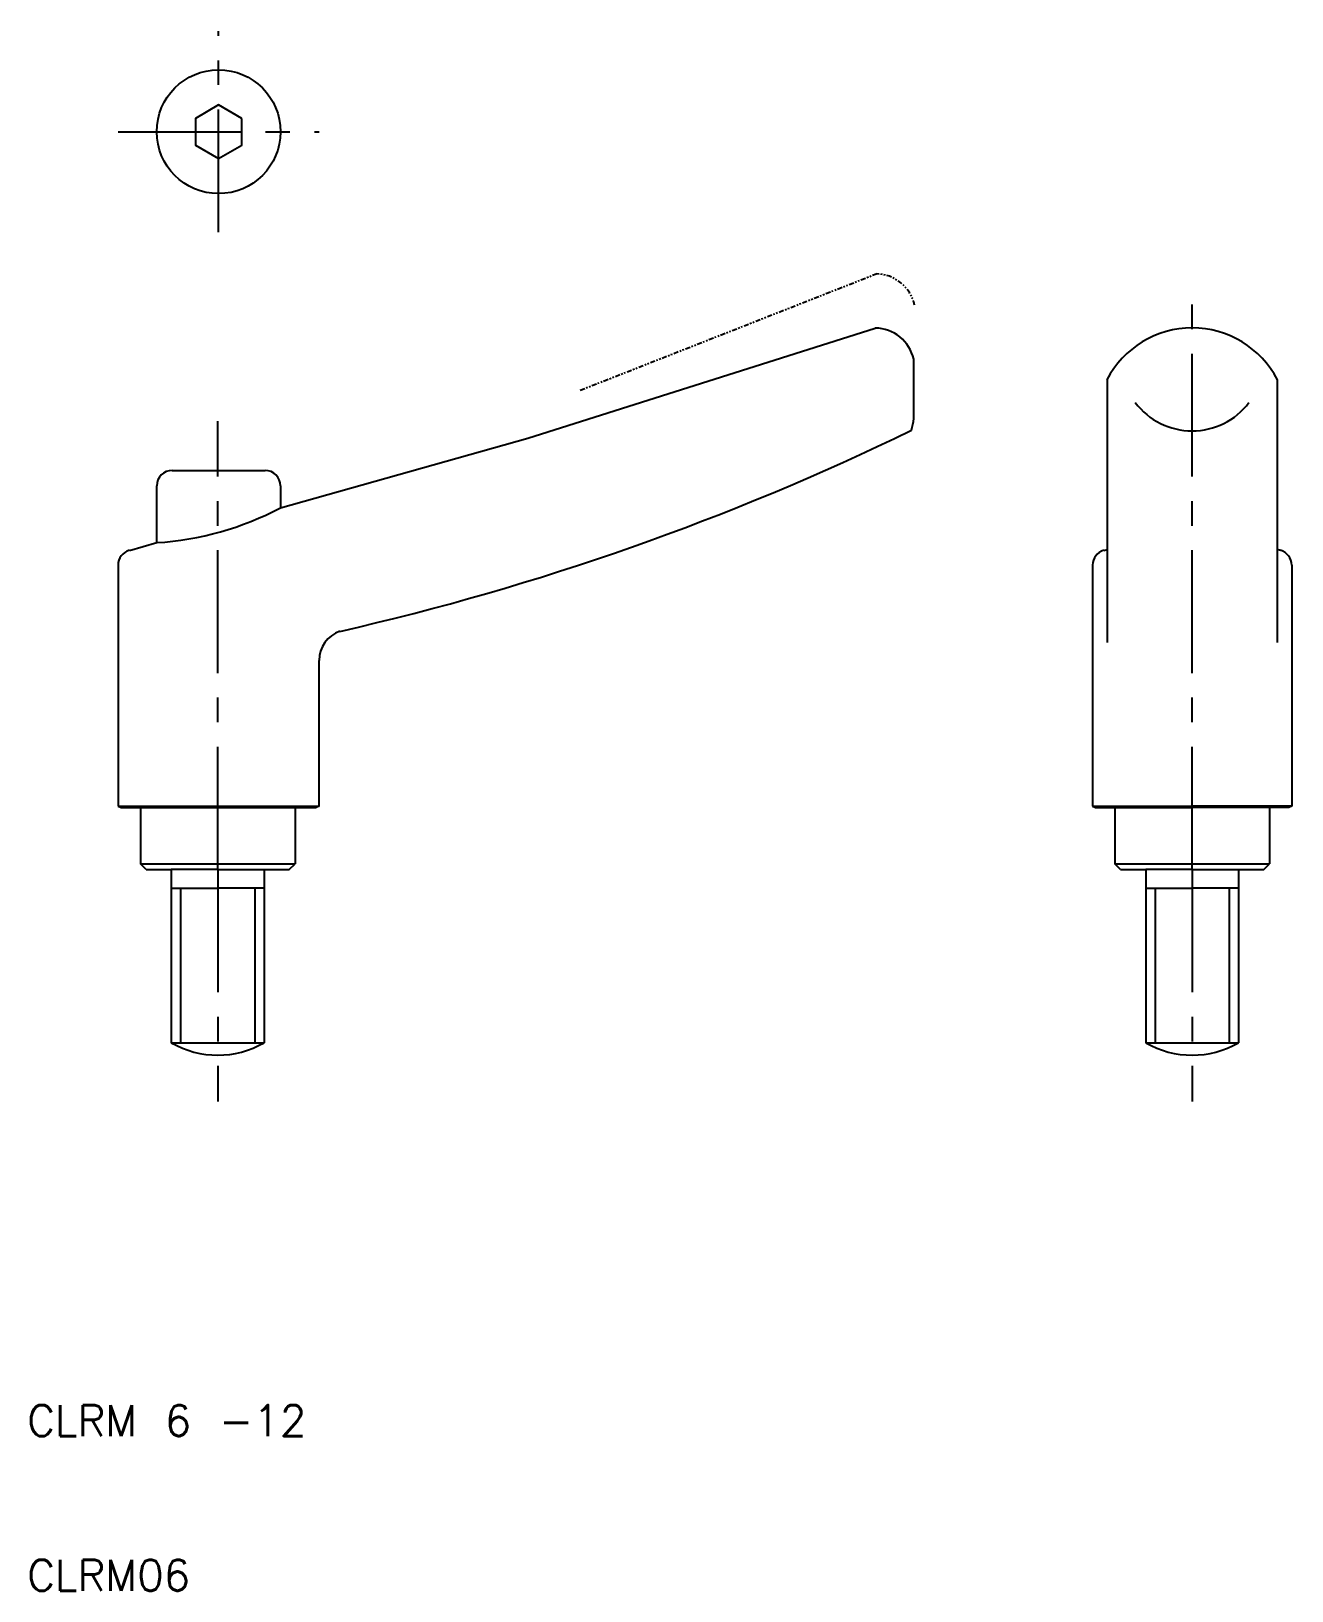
# Model space of a CAD drawing. Extents: x 38 to 119, y 3 to 104.
import ezdxf

# ---------------------------------------------------------------- set-up
doc = ezdxf.new("R2010")
doc.units = 0
doc.header["$LTSCALE"] = 0.25
doc.linetypes.add('CENTER', pattern=[50.8, 31.75, -6.35, 6.35, -6.35])
doc.linetypes.add('PHANTOM', pattern=[2.5, 1.25, -0.25, 0.25, -0.25, 0.25, -0.25])
doc.layers.get('0').update_dxf_attribs({"linetype": 'CONTINUOUS'})
doc.layers.add('CENTER', color=1, linetype='CENTER')
doc.styles.get("Standard").update_dxf_attribs({"font": 'TXT.shx'})

msp = doc.modelspace()

# ---------------------------------------------------------------- linework, layer by layer
at = {"color": 3, "linetype": 'PHANTOM'}
msp.add_line((73.44, 80.98), (92.57, 88.5), dxfattribs=at)
at = {"color": 7, "linetype": 'CONTINUOUS'}
for p, q in [((70.06, 77.89), (92.51, 85)), ((95, 79.14), (95, 82.99)), ((107.5, 81.65), (107.5, 70.69)), ((118.5, 81.65), (118.5, 70.69)), ((54.06, 73.38), (70.06, 77.89)), ((47.06, 75.8), (53.06, 75.8)), ((46.06, 71.13), (46.06, 74.8)), ((54.06, 74.8), (54.06, 73.38)), ((44.29, 70.63), (46.06, 71.13)), ((107.29, 70.63), (107.5, 70.69)), ((107.5, 70.69), (107.5, 64.67)), ((118.5, 70.69), (118.5, 64.67)), ((118.71, 70.63), (118.5, 70.69)), ((43.56, 69.67), (43.56, 54.09)), ((106.56, 69.67), (106.56, 54.09)), ((119.44, 69.67), (119.44, 54.09)), ((56.56, 54.09), (56.56, 63.51)), ((43.56, 54.09), (56.56, 54.09)), ((43.56, 54.09), (43.76, 54)), ((43.76, 54), (45, 54)), ((45, 54), (55, 54)), ((45, 54), (45, 50.37)), ((55, 54), (55, 50.37)), ((55, 54), (56.36, 54)), ((56.56, 54.09), (56.36, 54)), ((106.56, 54.09), (113, 54.09)), ((106.56, 54.09), (106.76, 54)), ((106.76, 54), (108, 54)), ((108, 54), (113, 54)), ((108, 54), (108, 50.37)), ((119.44, 54.09), (113, 54.09)), ((118, 54), (113, 54)), ((119.24, 54), (118, 54)), ((118, 54), (118, 50.37)), ((119.44, 54.09), (119.24, 54)), ((45, 50.37), (55, 50.37)), ((45.37, 50), (45, 50.37)), ((45.37, 50), (47, 50)), ((47, 50), (47, 38.8)), ((50, 50), (47, 50)), ((50, 50), (53, 50)), ((53, 50), (53, 38.8)), ((53, 50), (54.63, 50)), ((54.63, 50), (55, 50.37)), ((108, 50.37), (118, 50.37)), ((108.37, 50), (108, 50.37)), ((108.37, 50), (110, 50)), ((113, 50), (110, 50)), ((110, 50), (110, 38.8)), ((113, 50), (116, 50)), ((116, 50), (116, 38.8)), ((116, 50), (117.63, 50)), ((117.63, 50), (118, 50.37)), ((47, 48.8), (50, 48.8)), ((53, 48.8), (50, 48.8)), ((110, 48.8), (113, 48.8)), ((116, 48.8), (113, 48.8)), ((47, 38.8), (53, 38.8)), ((110, 38.8), (116, 38.8))]:
    msp.add_line(p, q, dxfattribs=at)
at = {"color": 3, "linetype": 'CONTINUOUS'}
for p, q in [((47.6, 48.8), (47.6, 38.8)), ((52.4, 48.8), (52.4, 38.8)), ((110.6, 48.8), (110.6, 38.8)), ((115.4, 48.8), (115.4, 38.8))]:
    msp.add_line(p, q, dxfattribs=at)
at = {"color": 7, "linetype": 'CONTINUOUS'}
msp.add_lwpolyline([(51.56, 98.55), (50.06, 99.42), (48.56, 98.55), (48.56, 96.82), (50.06, 95.96), (51.56, 96.82)], close=True, dxfattribs=at)
msp.add_circle((50.06, 97.69), 4, dxfattribs=at)
at = {"color": 3, "linetype": 'PHANTOM'}
msp.add_arc((92.54, 85.92), 2.58, 12.6317, 89.2795, dxfattribs=at)
at = {"color": 7, "linetype": 'CONTINUOUS'}
for centre, radius, start, end in [((92.48, 82.42), 2.58, 12.6317, 89.2795), ((113, 78.81), 6.2, 27.3186, 152.6814), ((113, 82.95), 4.6, 216.9899, 323.0101), ((89.06, 79.95), 6, 345.017, 352.2759), ((19.91, 232.43), 171.3, 282.8123, 295.9457), ((47.06, 74.8), 1, 90, 180), ((53.06, 74.8), 1, 0, 90), ((44.83, 90.81), 19.72, 273.5609, 297.8886), ((44.56, 69.67), 1, 105.7247, 180), ((107.56, 69.67), 1, 105.7247, 180), ((118.44, 69.67), 1, 0, 74.2753), ((58.56, 63.51), 2, 109.379, 180), ((50, 44), 6, 240, 300), ((113, 44), 6, 240, 300)]:
    msp.add_arc(centre, radius, start, end, dxfattribs=at)
at = {"layer": 'CENTER', "color": 1, "linetype": 'CENTER'}
for p, q in [((50.06, 91.19), (50.06, 104.19)), ((43.56, 97.69), (56.56, 97.69)), ((113, 50), (113, 88.1)), ((50, 50), (50, 78.99)), ((50, 50), (50, 35)), ((113, 50), (113, 35))]:
    msp.add_line(p, q, dxfattribs=at)

# ---------------------------------------------------------------- texts
at = {"color": 7, "linetype": 'CONTINUOUS'}
for s, p in [('CLRM 6 -12 ', (37.68, 13.38)), ('CLRM06', (37.68, 3.38))]:
    msp.add_text(s, height=2, dxfattribs=at).set_placement(p)

doc.saveas('drawing.dxf')
